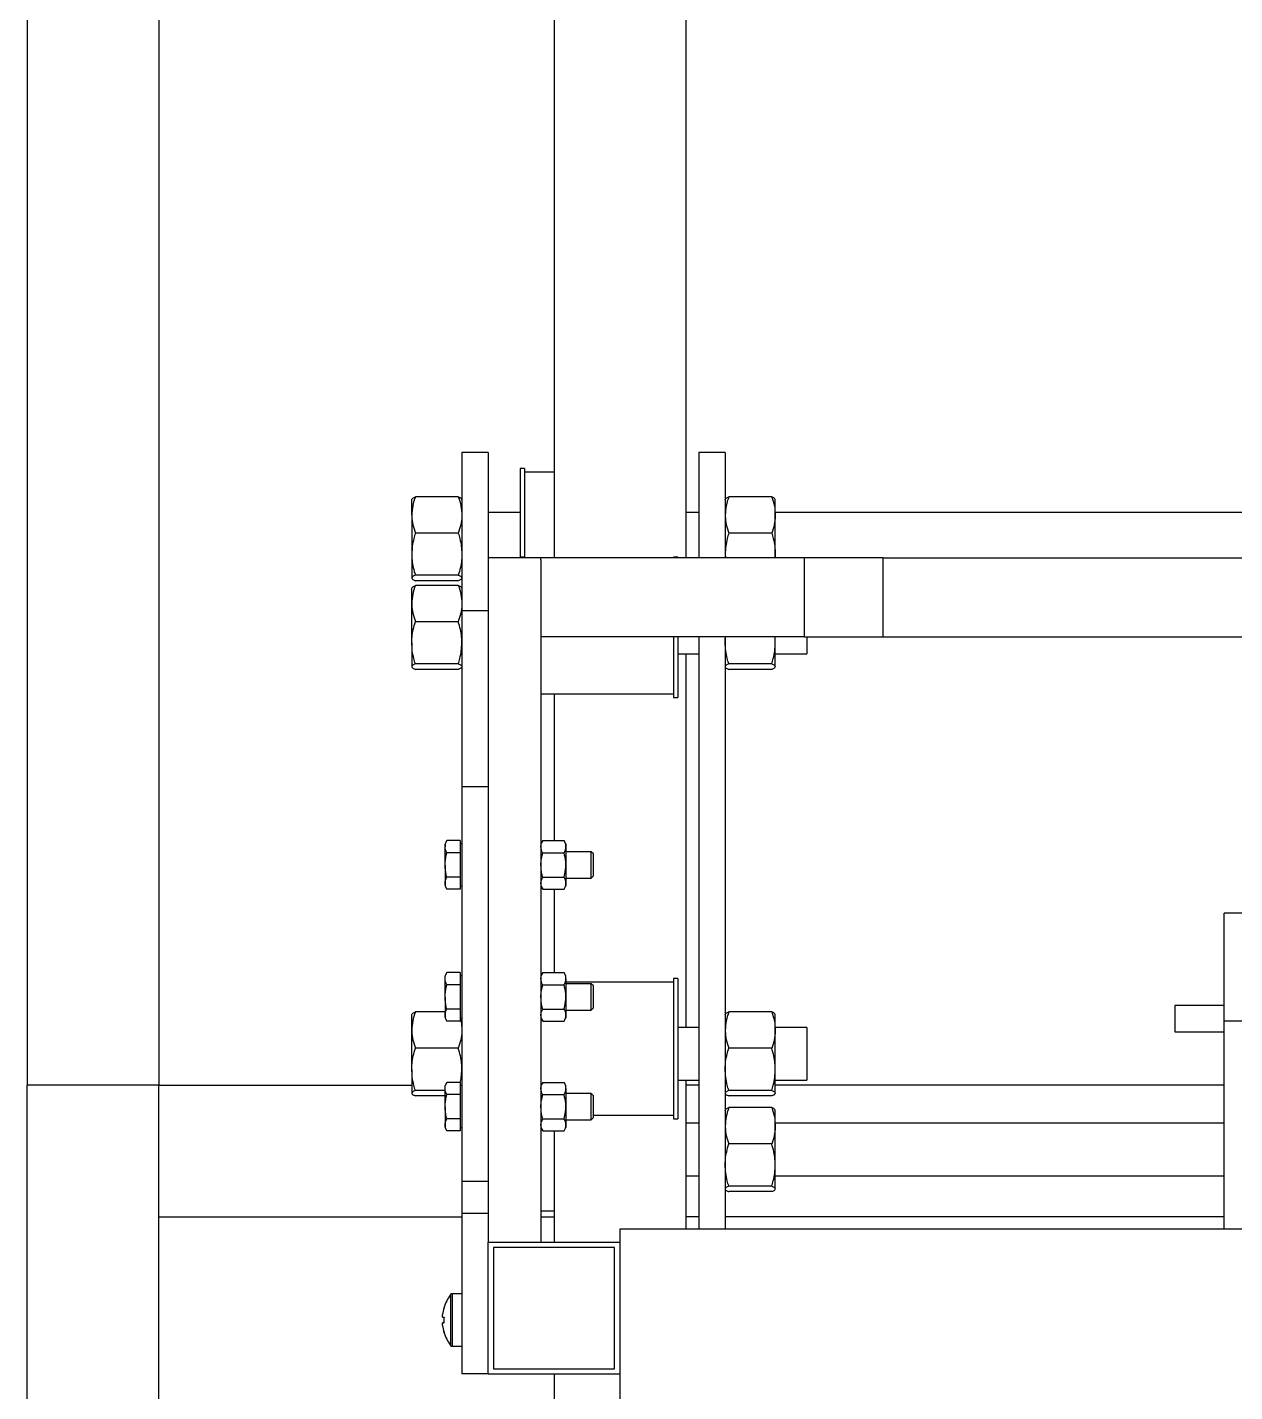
# Model space of a CAD drawing. Header units: millimetres. Extents: x 15 to 415, y 5 to 292.
# Drawn here: x 331.29 to 340.46, y 207.76 to 218.12 of the extents above; entities that cross this region are included whole.
import ezdxf

# ---------------------------------------------------------------- set-up
doc = ezdxf.new("R2010")
doc.units = ezdxf.units.MM

msp = doc.modelspace()

# ---------------------------------------------------------------- linework, layer by layer
at = {"color": 7, "linetype": 'Continuous', "lineweight": 25}
for p, q in [((331.292, 226.083), (331.292, 210.085)), ((332.292, 226.083), (332.292, 210.085)), ((335.292, 226.083), (335.292, 214.09)), ((336.292, 226.083), (336.292, 214.09)), ((334.792, 214.89), (334.592, 214.89)), ((334.592, 214.89), (334.592, 213.687)), ((334.792, 214.89), (334.792, 214.09)), ((336.592, 214.89), (336.392, 214.89)), ((336.392, 214.89), (336.392, 214.09)), ((336.592, 214.89), (336.592, 214.09)), ((335.068, 214.767), (335.036, 214.767)), ((335.036, 214.767), (335.036, 214.094)), ((335.068, 214.767), (335.068, 214.09)), ((335.292, 214.739), (335.068, 214.739)), ((334.565, 214.553), (334.239, 214.553)), ((336.945, 214.553), (336.619, 214.553)), ((334.212, 214.415), (334.212, 214.534)), ((335.036, 214.434), (334.792, 214.434)), ((336.392, 214.434), (336.292, 214.434)), ((336.972, 214.415), (336.972, 214.534)), ((341.007, 214.434), (336.972, 214.434)), ((334.212, 214.415), (334.212, 214.117)), ((336.972, 214.117), (336.972, 214.415)), ((334.565, 214.277), (334.239, 214.277)), ((336.945, 214.277), (336.619, 214.277)), ((334.212, 214.117), (334.212, 213.936)), ((334.792, 214.09), (334.792, 214.073)), ((335.192, 214.09), (334.792, 214.09)), ((334.792, 214.073), (334.792, 208.89)), ((335.064, 214.094), (335.032, 214.094)), ((335.032, 214.094), (335.032, 214.09)), ((335.064, 214.094), (335.064, 214.09)), ((337.192, 214.09), (335.192, 214.09)), ((335.192, 214.073), (335.192, 214.09)), ((335.192, 214.073), (335.192, 208.89)), ((336.232, 214.094), (336.199, 214.094)), ((336.199, 214.094), (336.199, 214.09)), ((336.232, 214.094), (336.232, 214.09)), ((336.592, 214.117), (336.593, 214.09)), ((336.972, 214.117), (336.971, 214.09)), ((336.972, 214.09), (336.972, 214.117)), ((337.192, 214.09), (337.192, 213.49)), ((337.792, 214.09), (337.192, 214.09)), ((337.792, 214.09), (344.592, 214.09)), ((337.792, 213.49), (337.792, 214.09)), ((334.565, 213.957), (334.239, 213.957)), ((334.565, 213.915), (334.239, 213.915)), ((334.212, 213.742), (334.212, 213.861)), ((334.565, 213.88), (334.239, 213.88)), ((334.212, 213.444), (334.212, 213.742)), ((334.565, 213.604), (334.239, 213.604)), ((334.792, 213.687), (334.592, 213.687)), ((334.592, 213.687), (334.592, 212.351)), ((334.212, 213.444), (334.212, 213.263)), ((337.192, 213.49), (335.192, 213.49)), ((336.199, 213.49), (336.199, 213.028)), ((336.232, 213.49), (336.232, 213.028)), ((336.392, 213.49), (336.392, 208.99)), ((336.592, 213.49), (336.592, 208.99)), ((336.972, 213.444), (336.972, 213.49)), ((336.972, 213.263), (336.972, 213.444)), ((337.192, 213.49), (337.792, 213.49)), ((337.212, 213.49), (337.212, 213.361)), ((337.792, 213.49), (344.592, 213.49)), ((336.232, 213.361), (336.392, 213.361)), ((336.292, 213.361), (336.292, 210.521)), ((336.972, 213.361), (337.212, 213.361)), ((334.565, 213.284), (334.239, 213.284)), ((334.565, 213.242), (334.239, 213.242)), ((336.945, 213.284), (336.619, 213.284)), ((336.945, 213.242), (336.619, 213.242)), ((335.192, 213.056), (336.199, 213.056)), ((335.292, 213.056), (335.292, 211.942)), ((336.199, 213.028), (336.232, 213.028)), ((334.792, 212.351), (334.592, 212.351)), ((334.592, 212.351), (334.592, 209.351)), ((334.478, 211.942), (334.464, 211.917)), ((334.464, 211.917), (334.464, 211.895)), ((334.464, 211.756), (334.464, 211.895)), ((334.58, 211.942), (334.478, 211.942)), ((334.58, 211.848), (334.478, 211.848)), ((334.58, 211.942), (334.58, 211.895)), ((334.592, 211.917), (334.58, 211.917)), ((334.58, 211.895), (334.58, 211.848)), ((334.58, 211.848), (334.58, 211.756)), ((335.206, 211.942), (335.192, 211.917)), ((335.206, 211.942), (335.368, 211.942)), ((335.206, 211.848), (335.368, 211.848)), ((335.382, 211.917), (335.368, 211.942)), ((335.382, 211.917), (335.382, 211.895)), ((335.382, 211.895), (335.382, 211.756)), ((335.575, 211.857), (335.382, 211.857)), ((335.592, 211.84), (335.575, 211.857)), ((335.575, 211.756), (335.575, 211.857)), ((335.592, 211.756), (335.592, 211.84)), ((334.464, 211.756), (334.464, 211.618)), ((334.58, 211.756), (334.58, 211.663)), ((335.382, 211.756), (335.382, 211.618)), ((335.575, 211.657), (335.575, 211.756)), ((335.592, 211.673), (335.592, 211.756)), ((334.58, 211.663), (334.478, 211.663)), ((334.58, 211.663), (334.58, 211.618)), ((335.206, 211.663), (335.368, 211.663)), ((335.382, 211.657), (335.575, 211.657)), ((335.575, 211.657), (335.592, 211.673)), ((334.464, 211.618), (334.464, 211.597)), ((334.464, 211.597), (334.478, 211.572)), ((334.58, 211.572), (334.478, 211.572)), ((334.58, 211.618), (334.58, 211.572)), ((334.58, 211.597), (334.592, 211.597)), ((335.192, 211.597), (335.206, 211.572)), ((335.206, 211.572), (335.368, 211.572)), ((335.292, 211.572), (335.292, 210.939)), ((335.368, 211.572), (335.382, 211.597)), ((335.382, 211.618), (335.382, 211.597)), ((340.541, 211.39), (340.381, 211.39)), ((340.381, 210.573), (340.381, 211.39)), ((334.478, 210.939), (334.464, 210.914)), ((334.464, 210.892), (334.464, 210.914)), ((334.58, 210.939), (334.478, 210.939)), ((334.58, 210.939), (334.58, 210.892)), ((334.592, 210.914), (334.58, 210.914)), ((335.206, 210.939), (335.192, 210.914)), ((335.206, 210.939), (335.368, 210.939)), ((335.382, 210.914), (335.368, 210.939)), ((335.382, 210.892), (335.382, 210.914)), ((334.464, 210.753), (334.464, 210.892)), ((334.58, 210.846), (334.478, 210.846)), ((334.58, 210.892), (334.58, 210.846)), ((334.58, 210.846), (334.58, 210.753)), ((335.206, 210.846), (335.368, 210.846)), ((335.382, 210.892), (335.382, 210.753)), ((336.199, 210.866), (335.382, 210.866)), ((335.575, 210.854), (335.382, 210.854)), ((335.592, 210.838), (335.575, 210.854)), ((335.575, 210.754), (335.575, 210.854)), ((335.592, 210.754), (335.592, 210.838)), ((336.232, 210.894), (336.199, 210.894)), ((336.199, 210.894), (336.199, 209.828)), ((336.232, 210.894), (336.232, 209.828)), ((334.464, 210.753), (334.464, 210.615)), ((334.58, 210.753), (334.58, 210.661)), ((335.382, 210.753), (335.382, 210.615)), ((335.575, 210.654), (335.575, 210.754)), ((335.592, 210.671), (335.592, 210.754)), ((334.212, 210.502), (334.212, 210.621)), ((334.464, 210.64), (334.239, 210.64)), ((334.464, 210.615), (334.464, 210.594)), ((334.58, 210.661), (334.478, 210.661)), ((334.58, 210.661), (334.58, 210.615)), ((334.58, 210.615), (334.58, 210.57)), ((335.206, 210.661), (335.368, 210.661)), ((335.382, 210.654), (335.575, 210.654)), ((335.382, 210.615), (335.382, 210.594)), ((335.575, 210.654), (335.592, 210.671)), ((336.945, 210.64), (336.619, 210.64)), ((336.972, 210.502), (336.972, 210.621)), ((340.381, 210.69), (340.007, 210.69)), ((340.007, 210.69), (340.007, 210.49)), ((334.212, 210.204), (334.212, 210.502)), ((334.464, 210.594), (334.478, 210.57)), ((334.58, 210.57), (334.478, 210.57)), ((334.58, 210.594), (334.592, 210.594)), ((335.192, 210.594), (335.206, 210.57)), ((335.206, 210.57), (335.368, 210.57)), ((335.368, 210.57), (335.382, 210.594)), ((336.392, 210.521), (336.232, 210.521)), ((337.212, 210.521), (336.972, 210.521)), ((336.972, 210.204), (336.972, 210.502)), ((337.212, 210.521), (337.212, 210.121)), ((340.381, 210.573), (340.541, 210.573)), ((340.381, 208.99), (340.381, 210.573)), ((340.007, 210.49), (340.381, 210.49)), ((334.565, 210.364), (334.239, 210.364)), ((336.945, 210.364), (336.619, 210.364)), ((334.212, 210.204), (334.212, 210.023)), ((336.972, 210.023), (336.972, 210.204)), ((332.292, 210.085), (331.292, 210.085)), ((331.292, 190.083), (331.292, 210.085)), ((332.292, 190.083), (332.292, 210.085)), ((332.292, 210.083), (334.212, 210.083)), ((334.478, 210.105), (334.464, 210.081)), ((334.464, 210.059), (334.464, 210.081)), ((334.58, 210.105), (334.478, 210.105)), ((334.58, 210.105), (334.58, 210.059)), ((334.592, 210.081), (334.58, 210.081)), ((335.206, 210.105), (335.192, 210.081)), ((335.206, 210.105), (335.368, 210.105)), ((335.382, 210.081), (335.368, 210.105)), ((335.382, 210.059), (335.382, 210.081)), ((336.232, 210.121), (336.392, 210.121)), ((336.292, 210.121), (336.292, 208.99)), ((336.392, 210.083), (336.292, 210.083)), ((336.972, 210.121), (337.212, 210.121)), ((340.381, 210.083), (336.972, 210.083)), ((334.464, 210.044), (334.239, 210.044)), ((334.464, 210.002), (334.239, 210.002)), ((334.464, 209.92), (334.464, 210.059)), ((334.58, 210.012), (334.478, 210.012)), ((334.58, 210.059), (334.58, 210.012)), ((334.58, 210.012), (334.58, 209.92)), ((335.206, 210.012), (335.368, 210.012)), ((335.382, 210.059), (335.382, 209.92)), ((335.575, 210.021), (335.382, 210.021)), ((335.592, 210.004), (335.575, 210.021)), ((335.575, 209.92), (335.575, 210.021)), ((335.592, 209.92), (335.592, 210.004)), ((336.945, 210.044), (336.619, 210.044)), ((336.945, 210.002), (336.619, 210.002)), ((334.464, 209.92), (334.464, 209.781)), ((334.58, 209.92), (334.58, 209.827)), ((335.382, 209.92), (335.382, 209.781)), ((335.575, 209.821), (335.575, 209.92)), ((335.592, 209.837), (335.592, 209.92)), ((336.945, 209.913), (336.619, 209.913)), ((336.972, 209.775), (336.972, 209.894)), ((334.464, 209.781), (334.464, 209.761)), ((334.58, 209.827), (334.478, 209.827)), ((334.58, 209.827), (334.58, 209.781)), ((334.58, 209.781), (334.58, 209.736)), ((335.206, 209.827), (335.368, 209.827)), ((335.382, 209.821), (335.575, 209.821)), ((335.382, 209.781), (335.382, 209.761)), ((335.575, 209.821), (335.592, 209.837)), ((335.592, 209.856), (336.199, 209.856)), ((336.199, 209.828), (336.232, 209.828)), ((336.392, 209.794), (336.292, 209.794)), ((340.381, 209.794), (336.972, 209.794)), ((336.972, 209.477), (336.972, 209.775)), ((334.464, 209.761), (334.478, 209.736)), ((334.58, 209.736), (334.478, 209.736)), ((334.58, 209.761), (334.592, 209.761)), ((335.192, 209.761), (335.206, 209.736)), ((335.206, 209.736), (335.368, 209.736)), ((335.292, 209.736), (335.292, 208.89)), ((335.368, 209.736), (335.382, 209.761)), ((336.945, 209.637), (336.619, 209.637)), ((336.972, 209.296), (336.972, 209.477)), ((336.292, 209.394), (336.392, 209.394)), ((336.972, 209.394), (340.381, 209.394)), ((334.792, 209.351), (334.592, 209.351)), ((334.592, 209.351), (334.592, 209.108)), ((336.945, 209.317), (336.619, 209.317)), ((336.945, 209.275), (336.619, 209.275)), ((332.292, 209.083), (334.592, 209.083)), ((334.792, 209.108), (334.592, 209.108)), ((334.592, 209.108), (334.592, 207.89)), ((335.192, 209.129), (335.292, 209.129)), ((335.192, 209.083), (335.292, 209.083)), ((336.392, 209.083), (336.292, 209.083)), ((340.381, 209.083), (336.592, 209.083)), ((346.592, 208.99), (335.792, 208.99)), ((335.792, 208.99), (335.792, 207.62)), ((334.792, 207.89), (334.792, 208.89)), ((334.792, 208.89), (335.792, 208.89)), ((335.752, 208.85), (334.832, 208.85)), ((334.832, 208.85), (334.832, 207.93)), ((335.752, 207.93), (335.752, 208.85)), ((334.592, 208.5), (334.521, 208.5)), ((334.445, 208.322), (334.445, 208.341)), ((334.445, 208.279), (334.456, 208.279)), ((334.445, 208.259), (334.445, 208.278)), ((334.457, 208.278), (334.445, 208.278)), ((334.521, 208.1), (334.592, 208.1)), ((334.832, 207.93), (335.752, 207.93)), ((334.792, 207.89), (334.592, 207.89)), ((334.792, 207.89), (335.792, 207.89)), ((335.292, 207.89), (335.292, 190.083))]:
    msp.add_line(p, q, dxfattribs=at)
at = {"color": 8, "linetype": 'Continuous', "lineweight": 25}
for p, q in [((334.507, 208.299), (334.507, 208.493)), ((334.521, 208.299), (334.521, 208.5)), ((334.507, 208.107), (334.507, 208.299)), ((334.521, 208.1), (334.521, 208.299))]:
    msp.add_line(p, q, dxfattribs=at)
at = {"color": 7, "linetype": 'Continuous', "lineweight": 25, "flags": 128}
for points in [[(334.456, 208.393), (334.456, 208.393), (334.456, 208.392), (334.456, 208.392), (334.456, 208.392), (334.456, 208.392)], [(334.456, 208.208), (334.456, 208.208), (334.456, 208.208), (334.456, 208.208), (334.456, 208.208), (334.456, 208.208), (334.456, 208.208), (334.456, 208.208), (334.456, 208.209)]]:
    msp.add_lwpolyline(points, dxfattribs=at)
at = {"color": 7, "linetype": 'Continuous', "lineweight": 25}
for centre, radius, start, end in [((334.762, 208.3), 0.32, 142.9401, 163.2484), ((334.521, 208.482), 0.018, 90, 142.9401), ((334.762, 208.3), 0.319, 163.2694, 172.6203), ((334.762, 208.3), 0.319, 163.2664, 172.6233), ((334.465, 208.784), 0.463, 267.6182, 268.9651), ((334.808, 208.301), 0.352, 176.4837, 180.0948), ((334.806, 208.3), 0.351, 176.4677, 183.5323), ((334.465, 207.817), 0.463, 91.0349, 92.3818), ((334.463, 208.699), 0.421, 267.5256, 269.0076), ((334.762, 208.3), 0.319, 187.3767, 196.7336), ((334.762, 208.3), 0.32, 196.7516, 217.0599), ((334.521, 208.118), 0.018, 217.0599, 270)]:
    msp.add_arc(centre, radius, start, end, dxfattribs=at)
for points, knots in [([(334.239, 214.553), (334.231, 214.53), (334.216, 214.485), (334.213, 214.438), (334.212, 214.415)], [0, 0, 0, 0, 0.495456, 1, 1, 1, 1]), ([(334.212, 214.531), (334.212, 214.532), (334.212, 214.536), (334.218, 214.543), (334.232, 214.55), (334.239, 214.553)], [0, 0, 0, 0, 0.070112, 0.530797, 1, 1, 1, 1]), ([(334.565, 214.553), (334.573, 214.53), (334.588, 214.485), (334.591, 214.438), (334.592, 214.415)], [0, 0, 0, 0, 0.495457, 1, 1, 1, 1]), ([(334.592, 214.531), (334.592, 214.532), (334.592, 214.536), (334.586, 214.543), (334.572, 214.55), (334.565, 214.553)], [0, 0, 0, 0, 0.070112, 0.530797, 1, 1, 1, 1]), ([(336.619, 214.553), (336.611, 214.53), (336.596, 214.485), (336.593, 214.438), (336.592, 214.415)], [0, 0, 0, 0, 0.495457, 1, 1, 1, 1]), ([(336.592, 214.531), (336.592, 214.532), (336.592, 214.536), (336.598, 214.543), (336.612, 214.55), (336.619, 214.553)], [0, 0, 0, 0, 0.070112, 0.530797, 1, 1, 1, 1]), ([(336.945, 214.553), (336.953, 214.53), (336.968, 214.485), (336.971, 214.438), (336.972, 214.415)], [0, 0, 0, 0, 0.495457, 1, 1, 1, 1]), ([(336.972, 214.531), (336.972, 214.532), (336.972, 214.536), (336.966, 214.543), (336.952, 214.55), (336.945, 214.553)], [0, 0, 0, 0, 0.070112, 0.530797, 1, 1, 1, 1]), ([(334.212, 214.415), (334.212, 214.411), (334.212, 214.387), (334.218, 214.34), (334.232, 214.298), (334.239, 214.277)], [0, 0, 0, 0, 0.070084, 0.530805, 1, 1, 1, 1]), ([(334.592, 214.415), (334.592, 214.411), (334.592, 214.387), (334.586, 214.34), (334.572, 214.298), (334.565, 214.277)], [0, 0, 0, 0, 0.070083, 0.530805, 1, 1, 1, 1]), ([(336.592, 214.415), (336.592, 214.411), (336.592, 214.387), (336.598, 214.34), (336.612, 214.298), (336.619, 214.277)], [0, 0, 0, 0, 0.070083, 0.530805, 1, 1, 1, 1]), ([(336.972, 214.415), (336.972, 214.411), (336.972, 214.387), (336.966, 214.34), (336.952, 214.298), (336.945, 214.277)], [0, 0, 0, 0, 0.070083, 0.530805, 1, 1, 1, 1]), ([(334.239, 214.277), (334.235, 214.263), (334.225, 214.231), (334.214, 214.177), (334.213, 214.137), (334.212, 214.117)], [0, 0, 0, 0, 0.257255, 0.626375, 1, 1, 1, 1]), ([(334.565, 214.277), (334.569, 214.263), (334.579, 214.231), (334.589, 214.177), (334.591, 214.137), (334.592, 214.117)], [0, 0, 0, 0, 0.257256, 0.626373, 1, 1, 1, 1]), ([(336.619, 214.277), (336.615, 214.263), (336.605, 214.231), (336.594, 214.177), (336.593, 214.137), (336.592, 214.117)], [0, 0, 0, 0, 0.257256, 0.626373, 1, 1, 1, 1]), ([(336.945, 214.277), (336.949, 214.263), (336.959, 214.231), (336.969, 214.177), (336.971, 214.137), (336.972, 214.117)], [0, 0, 0, 0, 0.257256, 0.626373, 1, 1, 1, 1]), ([(334.212, 214.117), (334.212, 214.103), (334.213, 214.068), (334.222, 214.015), (334.233, 213.977), (334.239, 213.957)], [0, 0, 0, 0, 0.268433, 0.6324, 1, 1, 1, 1]), ([(334.592, 214.117), (334.592, 214.103), (334.59, 214.068), (334.582, 214.015), (334.571, 213.977), (334.565, 213.957)], [0, 0, 0, 0, 0.268432, 0.6324, 1, 1, 1, 1]), ([(334.239, 213.957), (334.231, 213.954), (334.216, 213.947), (334.213, 213.94), (334.212, 213.936)], [0, 0, 0, 0, 0.495472, 1, 1, 1, 1]), ([(334.212, 213.936), (334.212, 213.936), (334.212, 213.932), (334.218, 213.924), (334.232, 213.918), (334.239, 213.915)], [0, 0, 0, 0, 0.070112, 0.5308, 1, 1, 1, 1]), ([(334.565, 213.957), (334.573, 213.954), (334.588, 213.947), (334.591, 213.94), (334.592, 213.936)], [0, 0, 0, 0, 0.495473, 1, 1, 1, 1]), ([(334.592, 213.936), (334.592, 213.936), (334.592, 213.932), (334.586, 213.924), (334.572, 213.918), (334.565, 213.915)], [0, 0, 0, 0, 0.070111, 0.5308, 1, 1, 1, 1]), ([(334.239, 213.88), (334.231, 213.857), (334.216, 213.812), (334.213, 213.765), (334.212, 213.742)], [0, 0, 0, 0, 0.49544, 1, 1, 1, 1]), ([(334.212, 213.858), (334.212, 213.859), (334.212, 213.863), (334.218, 213.87), (334.232, 213.877), (334.239, 213.88)], [0, 0, 0, 0, 0.070112, 0.530794, 1, 1, 1, 1]), ([(334.565, 213.88), (334.573, 213.857), (334.588, 213.812), (334.591, 213.765), (334.592, 213.742)], [0, 0, 0, 0, 0.495441, 1, 1, 1, 1]), ([(334.592, 213.858), (334.592, 213.859), (334.592, 213.863), (334.586, 213.87), (334.572, 213.877), (334.565, 213.88)], [0, 0, 0, 0, 0.070111, 0.530794, 1, 1, 1, 1]), ([(334.212, 213.742), (334.212, 213.738), (334.212, 213.714), (334.218, 213.667), (334.232, 213.625), (334.239, 213.604)], [0, 0, 0, 0, 0.070127, 0.530805, 1, 1, 1, 1]), ([(334.592, 213.742), (334.592, 213.738), (334.592, 213.714), (334.586, 213.667), (334.572, 213.625), (334.565, 213.604)], [0, 0, 0, 0, 0.070127, 0.530805, 1, 1, 1, 1]), ([(334.212, 213.444), (334.212, 213.459), (334.213, 213.493), (334.222, 213.546), (334.233, 213.584), (334.239, 213.604)], [0, 0, 0, 0, 0.268381, 0.632345, 1, 1, 1, 1]), ([(334.592, 213.444), (334.592, 213.459), (334.59, 213.493), (334.582, 213.546), (334.571, 213.584), (334.565, 213.604)], [0, 0, 0, 0, 0.26838, 0.632344, 1, 1, 1, 1]), ([(334.239, 213.284), (334.235, 213.298), (334.225, 213.33), (334.214, 213.384), (334.213, 213.424), (334.212, 213.444)], [0, 0, 0, 0, 0.257255, 0.626375, 1, 1, 1, 1]), ([(334.565, 213.284), (334.569, 213.298), (334.579, 213.33), (334.589, 213.384), (334.591, 213.424), (334.592, 213.444)], [0, 0, 0, 0, 0.257256, 0.626373, 1, 1, 1, 1]), ([(336.592, 213.444), (336.592, 213.459), (336.592, 213.474), (336.594, 213.489), (336.594, 213.49)], [0, 0, 0, 0, 0.941555, 1, 1, 1, 1]), ([(336.619, 213.284), (336.615, 213.298), (336.605, 213.33), (336.594, 213.384), (336.593, 213.424), (336.592, 213.444)], [0, 0, 0, 0, 0.257256, 0.626373, 1, 1, 1, 1]), ([(336.945, 213.284), (336.949, 213.298), (336.959, 213.33), (336.969, 213.384), (336.971, 213.424), (336.972, 213.444)], [0, 0, 0, 0, 0.257256, 0.626373, 1, 1, 1, 1]), ([(336.972, 213.444), (336.972, 213.459), (336.972, 213.474), (336.97, 213.489), (336.969, 213.49)], [0, 0, 0, 0, 0.941555, 1, 1, 1, 1]), ([(334.239, 213.284), (334.231, 213.281), (334.216, 213.274), (334.213, 213.267), (334.212, 213.263)], [0, 0, 0, 0, 0.495456, 1, 1, 1, 1]), ([(334.212, 213.263), (334.212, 213.263), (334.212, 213.259), (334.218, 213.251), (334.232, 213.245), (334.239, 213.242)], [0, 0, 0, 0, 0.070112, 0.530797, 1, 1, 1, 1]), ([(334.565, 213.284), (334.573, 213.281), (334.588, 213.274), (334.591, 213.267), (334.592, 213.263)], [0, 0, 0, 0, 0.495457, 1, 1, 1, 1]), ([(334.592, 213.263), (334.592, 213.263), (334.592, 213.259), (334.586, 213.251), (334.572, 213.245), (334.565, 213.242)], [0, 0, 0, 0, 0.070112, 0.530797, 1, 1, 1, 1]), ([(336.619, 213.284), (336.611, 213.281), (336.596, 213.274), (336.593, 213.267), (336.592, 213.263)], [0, 0, 0, 0, 0.495457, 1, 1, 1, 1]), ([(336.592, 213.263), (336.592, 213.263), (336.592, 213.259), (336.598, 213.251), (336.612, 213.245), (336.619, 213.242)], [0, 0, 0, 0, 0.070112, 0.530797, 1, 1, 1, 1]), ([(336.945, 213.284), (336.953, 213.281), (336.968, 213.274), (336.971, 213.267), (336.972, 213.263)], [0, 0, 0, 0, 0.495457, 1, 1, 1, 1]), ([(336.972, 213.263), (336.972, 213.263), (336.972, 213.259), (336.966, 213.251), (336.952, 213.245), (336.945, 213.242)], [0, 0, 0, 0, 0.070112, 0.530797, 1, 1, 1, 1]), ([(334.464, 211.895), (334.464, 211.896), (334.464, 211.904), (334.467, 211.92), (334.475, 211.934), (334.478, 211.942)], [0, 0, 0, 0, 0.070053, 0.530748, 1, 1, 1, 1]), ([(334.478, 211.848), (334.474, 211.856), (334.466, 211.871), (334.465, 211.887), (334.464, 211.895)], [0, 0, 0, 0, 0.495447, 1, 1, 1, 1]), ([(334.464, 211.756), (334.464, 211.762), (334.465, 211.794), (334.472, 211.824), (334.478, 211.848)], [0, 0, 0, 0, 0.214299, 1, 1, 1, 1]), ([(335.192, 211.895), (335.192, 211.896), (335.192, 211.904), (335.195, 211.92), (335.203, 211.934), (335.206, 211.942)], [0, 0, 0, 0, 0.070054, 0.530755, 1, 1, 1, 1]), ([(335.206, 211.848), (335.202, 211.856), (335.194, 211.871), (335.193, 211.887), (335.192, 211.895)], [0, 0, 0, 0, 0.495439, 1, 1, 1, 1]), ([(335.192, 211.756), (335.192, 211.764), (335.193, 211.795), (335.201, 211.826), (335.206, 211.848)], [0, 0, 0, 0, 0.26864, 1, 1, 1, 1]), ([(335.382, 211.895), (335.382, 211.896), (335.382, 211.904), (335.379, 211.92), (335.371, 211.934), (335.368, 211.942)], [0, 0, 0, 0, 0.070053, 0.530748, 1, 1, 1, 1]), ([(335.368, 211.848), (335.372, 211.856), (335.38, 211.871), (335.381, 211.887), (335.382, 211.895)], [0, 0, 0, 0, 0.495447, 1, 1, 1, 1]), ([(335.382, 211.756), (335.382, 211.764), (335.381, 211.795), (335.373, 211.826), (335.368, 211.848)], [0, 0, 0, 0, 0.268636, 1, 1, 1, 1]), ([(334.478, 211.663), (334.477, 211.669), (334.468, 211.699), (334.466, 211.73), (334.464, 211.756)], [0, 0, 0, 0, 0.188682, 1, 1, 1, 1]), ([(335.206, 211.663), (335.204, 211.671), (335.196, 211.701), (335.194, 211.733), (335.192, 211.756)], [0, 0, 0, 0, 0.257555, 1, 1, 1, 1]), ([(335.368, 211.663), (335.37, 211.671), (335.378, 211.701), (335.38, 211.733), (335.382, 211.756)], [0, 0, 0, 0, 0.257566, 1, 1, 1, 1]), ([(334.464, 211.618), (334.464, 211.619), (334.464, 211.627), (334.467, 211.642), (334.475, 211.656), (334.478, 211.663)], [0, 0, 0, 0, 0.070092, 0.530836, 1, 1, 1, 1]), ([(335.192, 211.618), (335.192, 211.619), (335.192, 211.627), (335.195, 211.642), (335.203, 211.656), (335.206, 211.663)], [0, 0, 0, 0, 0.070093, 0.530842, 1, 1, 1, 1]), ([(335.382, 211.618), (335.382, 211.619), (335.382, 211.627), (335.379, 211.642), (335.371, 211.656), (335.368, 211.663)], [0, 0, 0, 0, 0.070092, 0.530836, 1, 1, 1, 1]), ([(334.478, 211.572), (334.474, 211.579), (334.466, 211.594), (334.465, 211.61), (334.464, 211.618)], [0, 0, 0, 0, 0.495503, 1, 1, 1, 1]), ([(335.206, 211.572), (335.202, 211.579), (335.194, 211.594), (335.193, 211.61), (335.192, 211.618)], [0, 0, 0, 0, 0.495496, 1, 1, 1, 1]), ([(335.368, 211.572), (335.372, 211.579), (335.38, 211.594), (335.381, 211.61), (335.382, 211.618)], [0, 0, 0, 0, 0.495503, 1, 1, 1, 1]), ([(334.464, 210.892), (334.464, 210.894), (334.464, 210.902), (334.467, 210.918), (334.475, 210.932), (334.478, 210.939)], [0, 0, 0, 0, 0.070053, 0.530748, 1, 1, 1, 1]), ([(335.192, 210.892), (335.192, 210.894), (335.192, 210.902), (335.195, 210.918), (335.203, 210.932), (335.206, 210.939)], [0, 0, 0, 0, 0.070054, 0.530755, 1, 1, 1, 1]), ([(335.382, 210.892), (335.382, 210.894), (335.382, 210.902), (335.379, 210.918), (335.371, 210.932), (335.368, 210.939)], [0, 0, 0, 0, 0.070053, 0.530748, 1, 1, 1, 1]), ([(334.478, 210.846), (334.474, 210.853), (334.466, 210.869), (334.465, 210.885), (334.464, 210.892)], [0, 0, 0, 0, 0.495447, 1, 1, 1, 1]), ([(334.464, 210.753), (334.464, 210.76), (334.465, 210.791), (334.472, 210.822), (334.478, 210.846)], [0, 0, 0, 0, 0.214299, 1, 1, 1, 1]), ([(335.206, 210.846), (335.202, 210.853), (335.194, 210.869), (335.193, 210.885), (335.192, 210.892)], [0, 0, 0, 0, 0.495439, 1, 1, 1, 1]), ([(335.192, 210.753), (335.192, 210.762), (335.193, 210.793), (335.201, 210.824), (335.206, 210.846)], [0, 0, 0, 0, 0.26864, 1, 1, 1, 1]), ([(335.368, 210.846), (335.372, 210.853), (335.38, 210.869), (335.381, 210.885), (335.382, 210.892)], [0, 0, 0, 0, 0.495447, 1, 1, 1, 1]), ([(335.382, 210.753), (335.382, 210.762), (335.381, 210.793), (335.373, 210.824), (335.368, 210.846)], [0, 0, 0, 0, 0.268636, 1, 1, 1, 1]), ([(334.478, 210.661), (334.477, 210.667), (334.468, 210.697), (334.466, 210.728), (334.464, 210.753)], [0, 0, 0, 0, 0.188701, 1, 1, 1, 1]), ([(335.206, 210.661), (335.204, 210.669), (335.196, 210.699), (335.194, 210.73), (335.192, 210.753)], [0, 0, 0, 0, 0.257482, 1, 1, 1, 1]), ([(335.368, 210.661), (335.37, 210.669), (335.378, 210.699), (335.38, 210.73), (335.382, 210.753)], [0, 0, 0, 0, 0.257493, 1, 1, 1, 1]), ([(334.239, 210.64), (334.231, 210.617), (334.216, 210.572), (334.213, 210.525), (334.212, 210.502)], [0, 0, 0, 0, 0.49544, 1, 1, 1, 1]), ([(334.212, 210.618), (334.212, 210.619), (334.212, 210.623), (334.218, 210.63), (334.232, 210.637), (334.239, 210.64)], [0, 0, 0, 0, 0.070105, 0.530797, 1, 1, 1, 1]), ([(334.464, 210.615), (334.464, 210.616), (334.464, 210.625), (334.467, 210.64), (334.475, 210.654), (334.478, 210.661)], [0, 0, 0, 0, 0.070088, 0.53081, 1, 1, 1, 1]), ([(334.478, 210.57), (334.474, 210.577), (334.466, 210.592), (334.465, 210.608), (334.464, 210.615)], [0, 0, 0, 0, 0.495503, 1, 1, 1, 1]), ([(335.192, 210.615), (335.192, 210.616), (335.192, 210.625), (335.195, 210.64), (335.203, 210.654), (335.206, 210.661)], [0, 0, 0, 0, 0.07009, 0.530816, 1, 1, 1, 1]), ([(335.206, 210.57), (335.202, 210.577), (335.194, 210.592), (335.193, 210.608), (335.192, 210.615)], [0, 0, 0, 0, 0.495496, 1, 1, 1, 1]), ([(335.382, 210.615), (335.382, 210.616), (335.382, 210.625), (335.379, 210.64), (335.371, 210.654), (335.368, 210.661)], [0, 0, 0, 0, 0.070088, 0.53081, 1, 1, 1, 1]), ([(335.368, 210.57), (335.372, 210.577), (335.38, 210.592), (335.381, 210.608), (335.382, 210.615)], [0, 0, 0, 0, 0.495503, 1, 1, 1, 1]), ([(336.619, 210.64), (336.611, 210.617), (336.596, 210.572), (336.593, 210.525), (336.592, 210.502)], [0, 0, 0, 0, 0.495441, 1, 1, 1, 1]), ([(336.592, 210.618), (336.592, 210.619), (336.592, 210.623), (336.598, 210.63), (336.612, 210.637), (336.619, 210.64)], [0, 0, 0, 0, 0.070105, 0.530797, 1, 1, 1, 1]), ([(336.945, 210.64), (336.953, 210.617), (336.968, 210.572), (336.971, 210.525), (336.972, 210.502)], [0, 0, 0, 0, 0.495441, 1, 1, 1, 1]), ([(336.972, 210.618), (336.972, 210.619), (336.972, 210.623), (336.966, 210.63), (336.952, 210.637), (336.945, 210.64)], [0, 0, 0, 0, 0.070105, 0.530797, 1, 1, 1, 1]), ([(334.212, 210.502), (334.212, 210.498), (334.212, 210.474), (334.218, 210.427), (334.232, 210.385), (334.239, 210.364)], [0, 0, 0, 0, 0.070084, 0.530805, 1, 1, 1, 1]), ([(334.592, 210.502), (334.592, 210.498), (334.592, 210.474), (334.586, 210.427), (334.572, 210.385), (334.565, 210.364)], [0, 0, 0, 0, 0.070083, 0.530805, 1, 1, 1, 1]), ([(334.58, 210.588), (334.582, 210.583), (334.59, 210.555), (334.591, 210.525), (334.592, 210.502)], [0, 0, 0, 0, 0.190055, 1, 1, 1, 1]), ([(336.592, 210.502), (336.592, 210.498), (336.592, 210.474), (336.598, 210.427), (336.612, 210.385), (336.619, 210.364)], [0, 0, 0, 0, 0.070083, 0.530805, 1, 1, 1, 1]), ([(336.972, 210.502), (336.972, 210.498), (336.972, 210.474), (336.966, 210.427), (336.952, 210.385), (336.945, 210.364)], [0, 0, 0, 0, 0.070083, 0.530805, 1, 1, 1, 1]), ([(334.212, 210.204), (334.212, 210.219), (334.213, 210.253), (334.222, 210.306), (334.233, 210.344), (334.239, 210.364)], [0, 0, 0, 0, 0.268412, 0.632385, 1, 1, 1, 1]), ([(334.592, 210.204), (334.592, 210.219), (334.59, 210.253), (334.582, 210.306), (334.571, 210.344), (334.565, 210.364)], [0, 0, 0, 0, 0.268411, 0.632384, 1, 1, 1, 1]), ([(336.592, 210.204), (336.592, 210.219), (336.593, 210.253), (336.602, 210.306), (336.613, 210.344), (336.619, 210.364)], [0, 0, 0, 0, 0.268411, 0.632384, 1, 1, 1, 1]), ([(336.972, 210.204), (336.972, 210.219), (336.97, 210.253), (336.962, 210.306), (336.951, 210.344), (336.945, 210.364)], [0, 0, 0, 0, 0.268411, 0.632384, 1, 1, 1, 1]), ([(334.239, 210.044), (334.235, 210.058), (334.225, 210.09), (334.214, 210.144), (334.213, 210.184), (334.212, 210.204)], [0, 0, 0, 0, 0.257249, 0.626384, 1, 1, 1, 1]), ([(334.58, 210.105), (334.583, 210.118), (334.59, 210.15), (334.591, 210.184), (334.592, 210.204)], [0, 0, 0, 0, 0.393202, 1, 1, 1, 1]), ([(336.619, 210.044), (336.615, 210.058), (336.605, 210.09), (336.594, 210.144), (336.593, 210.184), (336.592, 210.204)], [0, 0, 0, 0, 0.25725, 0.626382, 1, 1, 1, 1]), ([(336.945, 210.044), (336.949, 210.058), (336.959, 210.09), (336.969, 210.144), (336.971, 210.184), (336.972, 210.204)], [0, 0, 0, 0, 0.25725, 0.626382, 1, 1, 1, 1]), ([(334.464, 210.059), (334.464, 210.06), (334.464, 210.068), (334.467, 210.084), (334.475, 210.098), (334.478, 210.105)], [0, 0, 0, 0, 0.070076, 0.53076, 1, 1, 1, 1]), ([(335.192, 210.059), (335.192, 210.06), (335.192, 210.068), (335.195, 210.084), (335.203, 210.098), (335.206, 210.105)], [0, 0, 0, 0, 0.070078, 0.530767, 1, 1, 1, 1]), ([(335.382, 210.059), (335.382, 210.06), (335.382, 210.068), (335.379, 210.084), (335.371, 210.098), (335.368, 210.105)], [0, 0, 0, 0, 0.070076, 0.53076, 1, 1, 1, 1]), ([(334.239, 210.044), (334.231, 210.041), (334.216, 210.034), (334.213, 210.027), (334.212, 210.023)], [0, 0, 0, 0, 0.495457, 1, 1, 1, 1]), ([(334.212, 210.023), (334.212, 210.023), (334.212, 210.019), (334.218, 210.011), (334.232, 210.005), (334.239, 210.002)], [0, 0, 0, 0, 0.070112, 0.530796, 1, 1, 1, 1]), ([(334.478, 210.012), (334.474, 210.019), (334.466, 210.035), (334.465, 210.051), (334.464, 210.059)], [0, 0, 0, 0, 0.495472, 1, 1, 1, 1]), ([(334.464, 209.92), (334.464, 209.926), (334.465, 209.957), (334.472, 209.988), (334.478, 210.012)], [0, 0, 0, 0, 0.2143497, 1, 1, 1, 1]), ([(335.206, 210.012), (335.202, 210.019), (335.194, 210.035), (335.193, 210.051), (335.192, 210.059)], [0, 0, 0, 0, 0.495464, 1, 1, 1, 1]), ([(335.192, 209.92), (335.192, 209.928), (335.193, 209.959), (335.201, 209.99), (335.206, 210.012)], [0, 0, 0, 0, 0.26864, 1, 1, 1, 1]), ([(335.368, 210.012), (335.372, 210.019), (335.38, 210.035), (335.381, 210.051), (335.382, 210.059)], [0, 0, 0, 0, 0.495472, 1, 1, 1, 1]), ([(335.382, 209.92), (335.382, 209.928), (335.381, 209.959), (335.373, 209.99), (335.368, 210.012)], [0, 0, 0, 0, 0.268636, 1, 1, 1, 1]), ([(336.619, 210.044), (336.611, 210.041), (336.596, 210.034), (336.593, 210.027), (336.592, 210.023)], [0, 0, 0, 0, 0.495459, 1, 1, 1, 1]), ([(336.592, 210.023), (336.592, 210.023), (336.592, 210.019), (336.598, 210.011), (336.612, 210.005), (336.619, 210.002)], [0, 0, 0, 0, 0.070112, 0.530795, 1, 1, 1, 1]), ([(336.945, 210.044), (336.953, 210.041), (336.968, 210.034), (336.971, 210.027), (336.972, 210.023)], [0, 0, 0, 0, 0.495459, 1, 1, 1, 1]), ([(336.972, 210.023), (336.972, 210.023), (336.972, 210.019), (336.966, 210.011), (336.952, 210.005), (336.945, 210.002)], [0, 0, 0, 0, 0.070112, 0.530795, 1, 1, 1, 1]), ([(334.478, 209.827), (334.477, 209.833), (334.468, 209.863), (334.466, 209.894), (334.464, 209.92)], [0, 0, 0, 0, 0.188701, 1, 1, 1, 1]), ([(335.206, 209.827), (335.204, 209.835), (335.196, 209.865), (335.194, 209.896), (335.192, 209.92)], [0, 0, 0, 0, 0.257531, 1, 1, 1, 1]), ([(335.368, 209.827), (335.37, 209.835), (335.378, 209.865), (335.38, 209.896), (335.382, 209.92)], [0, 0, 0, 0, 0.257542, 1, 1, 1, 1]), ([(336.619, 209.913), (336.611, 209.89), (336.596, 209.845), (336.593, 209.798), (336.592, 209.775)], [0, 0, 0, 0, 0.495457, 1, 1, 1, 1]), ([(336.592, 209.891), (336.592, 209.892), (336.592, 209.896), (336.598, 209.903), (336.612, 209.91), (336.619, 209.913)], [0, 0, 0, 0, 0.070112, 0.530799, 1, 1, 1, 1]), ([(336.945, 209.913), (336.953, 209.89), (336.968, 209.845), (336.971, 209.798), (336.972, 209.775)], [0, 0, 0, 0, 0.495457, 1, 1, 1, 1]), ([(336.972, 209.891), (336.972, 209.892), (336.972, 209.896), (336.966, 209.903), (336.952, 209.91), (336.945, 209.913)], [0, 0, 0, 0, 0.070112, 0.530799, 1, 1, 1, 1]), ([(334.464, 209.781), (334.464, 209.783), (334.464, 209.791), (334.467, 209.806), (334.475, 209.82), (334.478, 209.827)], [0, 0, 0, 0, 0.070067, 0.530786, 1, 1, 1, 1]), ([(334.478, 209.736), (334.474, 209.743), (334.466, 209.758), (334.465, 209.774), (334.464, 209.781)], [0, 0, 0, 0, 0.495466, 1, 1, 1, 1]), ([(335.192, 209.781), (335.192, 209.783), (335.192, 209.791), (335.195, 209.806), (335.203, 209.82), (335.206, 209.827)], [0, 0, 0, 0, 0.070068, 0.530793, 1, 1, 1, 1]), ([(335.206, 209.736), (335.202, 209.743), (335.194, 209.758), (335.193, 209.774), (335.192, 209.781)], [0, 0, 0, 0, 0.495458, 1, 1, 1, 1]), ([(335.382, 209.781), (335.382, 209.783), (335.382, 209.791), (335.379, 209.806), (335.371, 209.82), (335.368, 209.827)], [0, 0, 0, 0, 0.070067, 0.530786, 1, 1, 1, 1]), ([(335.368, 209.736), (335.372, 209.743), (335.38, 209.758), (335.381, 209.774), (335.382, 209.781)], [0, 0, 0, 0, 0.495466, 1, 1, 1, 1]), ([(336.592, 209.775), (336.592, 209.771), (336.592, 209.747), (336.598, 209.7), (336.612, 209.658), (336.619, 209.637)], [0, 0, 0, 0, 0.070105, 0.530805, 1, 1, 1, 1]), ([(336.972, 209.775), (336.972, 209.771), (336.972, 209.747), (336.966, 209.7), (336.952, 209.658), (336.945, 209.637)], [0, 0, 0, 0, 0.070105, 0.530805, 1, 1, 1, 1]), ([(336.592, 209.477), (336.592, 209.492), (336.593, 209.526), (336.602, 209.579), (336.613, 209.617), (336.619, 209.637)], [0, 0, 0, 0, 0.268387, 0.63236, 1, 1, 1, 1]), ([(336.972, 209.477), (336.972, 209.492), (336.97, 209.526), (336.962, 209.579), (336.951, 209.617), (336.945, 209.637)], [0, 0, 0, 0, 0.268387, 0.63236, 1, 1, 1, 1]), ([(336.619, 209.317), (336.615, 209.331), (336.605, 209.364), (336.594, 209.417), (336.593, 209.457), (336.592, 209.477)], [0, 0, 0, 0, 0.257242, 0.626378, 1, 1, 1, 1]), ([(336.945, 209.317), (336.949, 209.331), (336.959, 209.364), (336.969, 209.417), (336.971, 209.457), (336.972, 209.477)], [0, 0, 0, 0, 0.257242, 0.626378, 1, 1, 1, 1]), ([(336.619, 209.317), (336.611, 209.314), (336.596, 209.307), (336.593, 209.3), (336.592, 209.296)], [0, 0, 0, 0, 0.495472, 1, 1, 1, 1]), ([(336.592, 209.296), (336.592, 209.296), (336.592, 209.292), (336.598, 209.284), (336.612, 209.278), (336.619, 209.275)], [0, 0, 0, 0, 0.070112, 0.530799, 1, 1, 1, 1]), ([(336.945, 209.317), (336.953, 209.314), (336.968, 209.307), (336.971, 209.3), (336.972, 209.296)], [0, 0, 0, 0, 0.495472, 1, 1, 1, 1]), ([(336.972, 209.296), (336.972, 209.296), (336.972, 209.292), (336.966, 209.284), (336.952, 209.278), (336.945, 209.275)], [0, 0, 0, 0, 0.070112, 0.530799, 1, 1, 1, 1])]:
    msp.add_open_spline(points, degree=3, knots=knots, dxfattribs=at)

doc.saveas('drawing.dxf')
